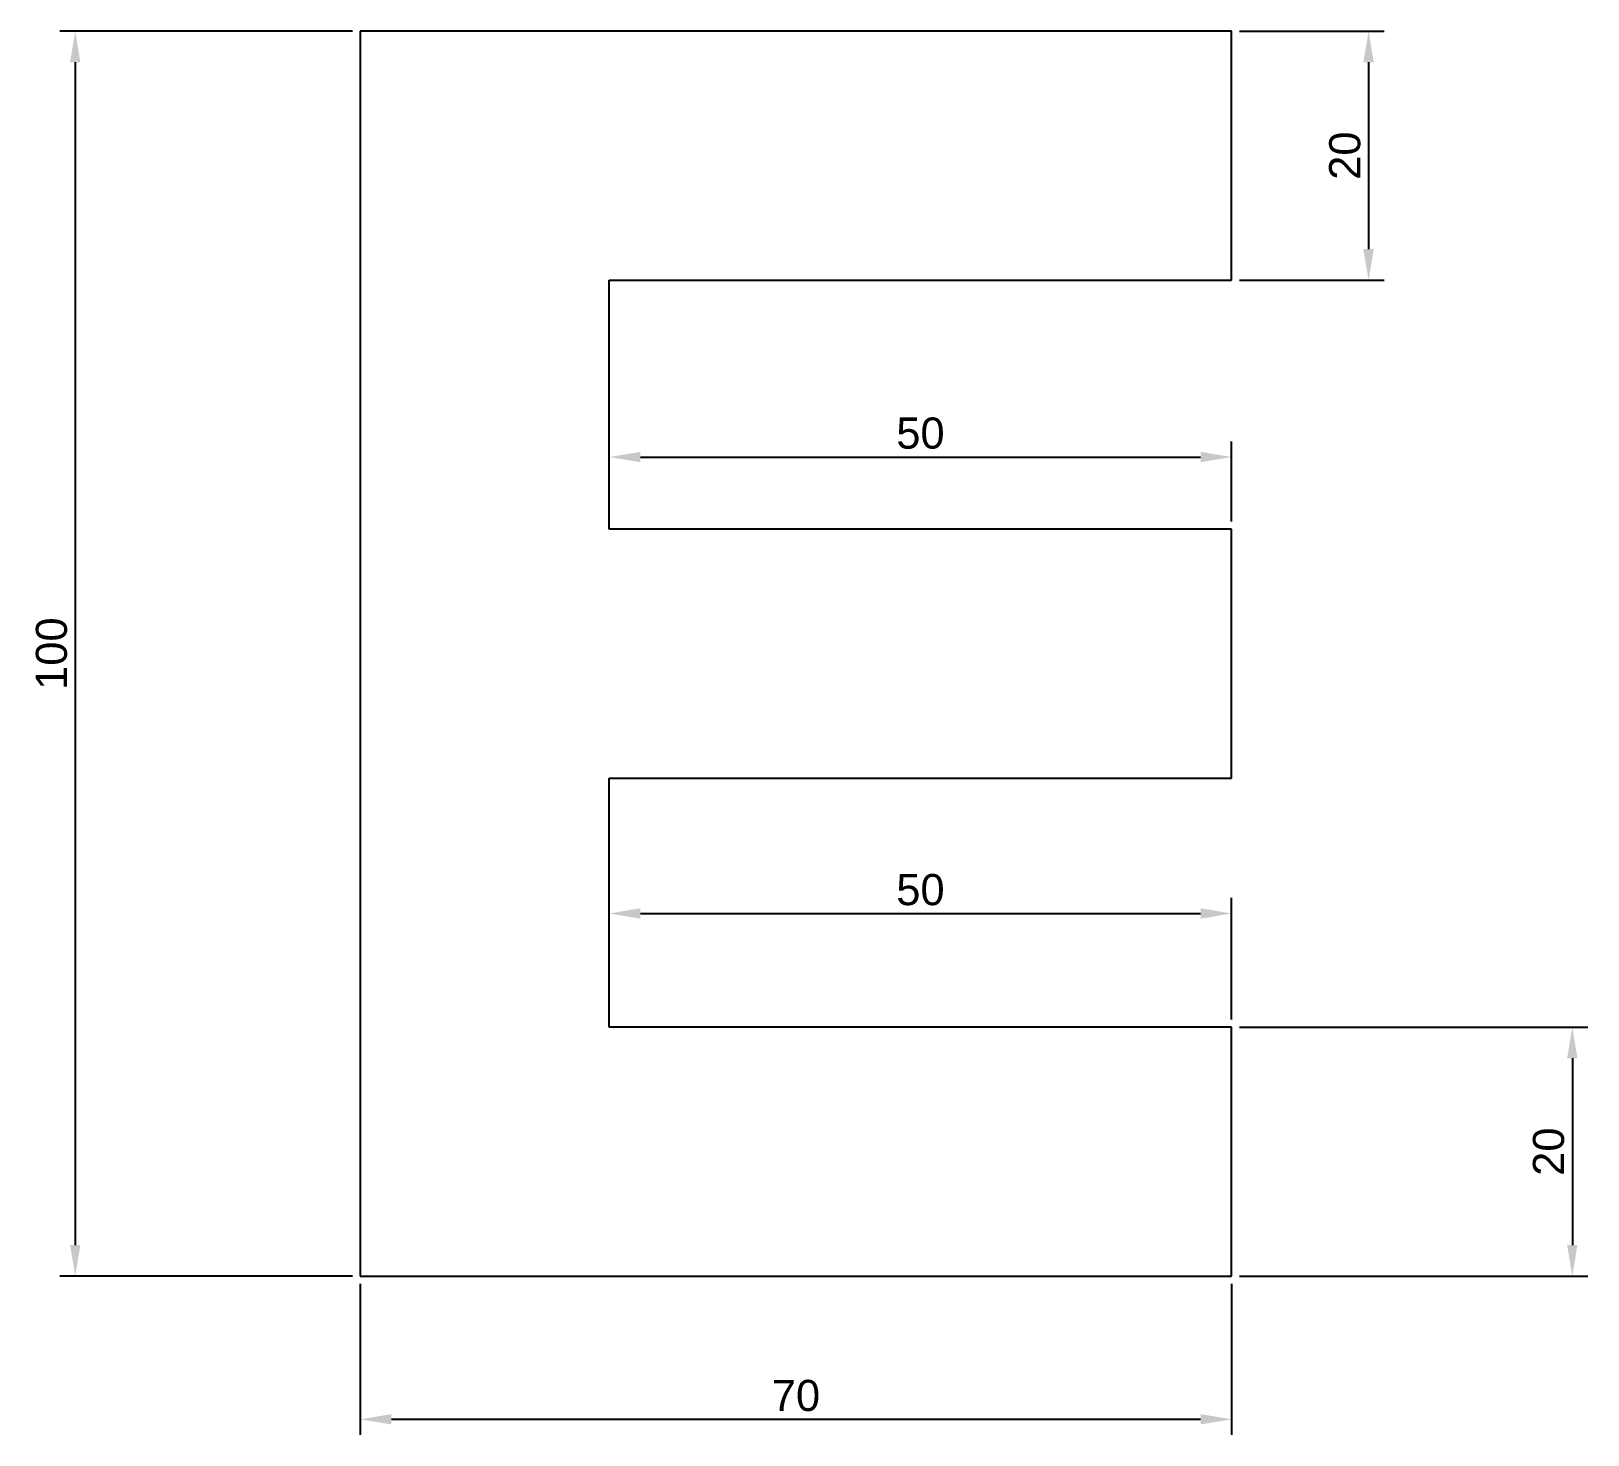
# Model space of a CAD drawing. Header units: millimetres. Extents: x -26 to 99, y -13 to 100.
import ezdxf

# ---------------------------------------------------------------- set-up
doc = ezdxf.new("R2010")
doc.units = ezdxf.units.MM
doc.styles.get("Standard").update_dxf_attribs({"font": 'arial.ttf'})
doc.dimstyles.new('ISO-25', dxfattribs={"dimtxt": 2.5, "dimasz": 2.5, "dimexe": 1.25, "dimexo": 0.625, "dimtad": 1, "dimtxsty": 'Standard', "dimcen": 2.5, "dimadec": 0, "dimazin": 0, "dimtfac": 1, "dimtmove": 0, "dimatfit": 3, "dimfxl": 1, "dimarcsym": 0})

# ---------------------------------------------------------------- blocks, each defined once
blk = doc.blocks.new('*D2')
at = {"color": 0, "lineweight": -2, "transparency": 16777216}
for p, q in [((70.63, 100), (82.25, 100)), ((81, 97.5), (81, 82.5)), ((70.63, 80), (82.25, 80))]:
    blk.add_line(p, q, dxfattribs=at)
at = {"color": 0, "transparency": 16777216}
for points in [[(80.58, 97.5), (81.42, 97.5), (81, 100)], [(80.58, 82.5), (81.42, 82.5), (81, 80)]]:
    blk.add_solid(points, dxfattribs=at)
at = {"layer": 'Defpoints', "color": 0, "transparency": 16777216}
for p in [(70, 100), (70, 80), (81, 80)]:
    blk.add_point(p, dxfattribs=at)
at = {"color": 0, "transparency": 16777216, "insert": (79.1, 90), "char_height": 2.5, "attachment_point": 5, "rotation": 90}
blk.add_mtext('20', dxfattribs=at)
blk = doc.blocks.new('*D3')
at = {"color": 0, "lineweight": -2, "transparency": 16777216}
for p, q in [((20, 60.62), (20, 67.04)), ((70, 60.62), (70, 67.04)), ((22.5, 65.79), (67.5, 65.79))]:
    blk.add_line(p, q, dxfattribs=at)
at = {"color": 0, "transparency": 16777216}
for points in [[(22.5, 66.21), (22.5, 65.38), (20, 65.79)], [(67.5, 66.21), (67.5, 65.38), (70, 65.79)]]:
    blk.add_solid(points, dxfattribs=at)
at = {"layer": 'Defpoints', "color": 0, "transparency": 16777216}
for p in [(70, 65.79), (20, 60), (70, 60)]:
    blk.add_point(p, dxfattribs=at)
at = {"color": 0, "transparency": 16777216, "insert": (45, 67.7), "char_height": 2.5, "attachment_point": 5}
blk.add_mtext('50', dxfattribs=at)
blk = doc.blocks.new('*D4')
at = {"color": 0, "lineweight": -2, "transparency": 16777216}
for p, q in [((-0.63, 100), (-24.15, 100)), ((-22.9, 97.5), (-22.9, 2.5)), ((-0.63, 0), (-24.15, 0))]:
    blk.add_line(p, q, dxfattribs=at)
at = {"color": 0, "transparency": 16777216}
for points in [[(-23.32, 97.5), (-22.49, 97.5), (-22.9, 100)], [(-23.32, 2.5), (-22.49, 2.5), (-22.9, 0)]]:
    blk.add_solid(points, dxfattribs=at)
at = {"layer": 'Defpoints', "color": 0, "transparency": 16777216}
for p in [(0, 100), (0, 0), (-22.9, 0)]:
    blk.add_point(p, dxfattribs=at)
at = {"color": 0, "transparency": 16777216, "insert": (-24.8, 50), "char_height": 2.5, "attachment_point": 5, "rotation": 90}
blk.add_mtext('100', dxfattribs=at)
blk = doc.blocks.new('*D5')
at = {"color": 0, "lineweight": -2, "transparency": 16777216}
for p, q in [((70.63, 20), (98.62, 20)), ((97.37, 17.5), (97.37, 2.5)), ((70.63, 0), (98.62, 0))]:
    blk.add_line(p, q, dxfattribs=at)
at = {"color": 0, "transparency": 16777216}
for points in [[(96.95, 17.5), (97.78, 17.5), (97.37, 20)], [(96.95, 2.5), (97.78, 2.5), (97.37, 0)]]:
    blk.add_solid(points, dxfattribs=at)
at = {"layer": 'Defpoints', "color": 0, "transparency": 16777216}
for p in [(70, 20), (70, 0), (97.37, 0)]:
    blk.add_point(p, dxfattribs=at)
at = {"color": 0, "transparency": 16777216, "insert": (95.47, 10), "char_height": 2.5, "attachment_point": 5, "rotation": 90}
blk.add_mtext('20', dxfattribs=at)
blk = doc.blocks.new('*D6')
at = {"color": 0, "lineweight": -2, "transparency": 16777216}
for p, q in [((20, 20.62), (20, 30.38)), ((70, 20.62), (70, 30.38)), ((22.5, 29.13), (67.5, 29.13))]:
    blk.add_line(p, q, dxfattribs=at)
at = {"color": 0, "transparency": 16777216}
for points in [[(22.5, 29.55), (22.5, 28.71), (20, 29.13)], [(67.5, 29.55), (67.5, 28.71), (70, 29.13)]]:
    blk.add_solid(points, dxfattribs=at)
at = {"layer": 'Defpoints', "color": 0, "transparency": 16777216}
for p in [(70, 29.13), (20, 20), (70, 20)]:
    blk.add_point(p, dxfattribs=at)
at = {"color": 0, "transparency": 16777216, "insert": (45, 31.03), "char_height": 2.5, "attachment_point": 5}
blk.add_mtext('50', dxfattribs=at)
blk = doc.blocks.new('*D7')
at = {"color": 0, "lineweight": -2, "transparency": 16777216}
for p, q in [((0, -0.62), (0, -12.75)), ((70, -0.62), (70, -12.75)), ((2.5, -11.5), (67.5, -11.5))]:
    blk.add_line(p, q, dxfattribs=at)
at = {"color": 0, "transparency": 16777216}
for points in [[(2.5, -11.08), (2.5, -11.91), (0, -11.5)], [(67.5, -11.08), (67.5, -11.91), (70, -11.5)]]:
    blk.add_solid(points, dxfattribs=at)
at = {"layer": 'Defpoints', "color": 0, "transparency": 16777216}
for p in [(0, 0), (70, 0), (70, -11.5)]:
    blk.add_point(p, dxfattribs=at)
at = {"color": 0, "transparency": 16777216, "insert": (35, -9.6), "char_height": 2.5, "attachment_point": 5}
blk.add_mtext('70', dxfattribs=at)

msp = doc.modelspace()

# ---------------------------------------------------------------- linework, layer by layer
for p, q in [((70, 100), (0, 100)), ((0, 100), (0, 0)), ((70, 80), (70, 100)), ((70, 100), (70, 100)), ((20, 60), (20, 80)), ((20, 80), (70, 80)), ((70, 60), (20, 60)), ((70, 40), (70, 60)), ((20, 20), (20, 40)), ((20, 40), (70, 40)), ((70, 20), (20, 20)), ((70, 0), (70, 20)), ((70, 20), (70, 20)), ((0, 0), (70, 0))]:
    msp.add_line(p, q)

# ---------------------------------------------------------------- dimensions: what is measured, and where the dimension line sits
for base, p1, p2, picture, middle in [((-22.903, 0), (0, 100), (0, 0), '*D4', (-24.804, 50)), ((81, 80), (70, 100), (70, 80), '*D2', (79.099, 90)), ((97.367, 0), (70, 20), (70, 0), '*D5', (95.466, 10))]:
    dim = msp.add_linear_dim(base=base, p1=p1, p2=p2, angle=90, dimstyle='ISO-25')
    dim.commit()
    dim.dimension.update_dxf_attribs({"geometry": picture, "text_midpoint": middle})
for base, p1, p2, picture, middle in [((70, 65.794), (20, 60), (70, 60), '*D3', (45, 67.695)), ((70, 29.13), (20, 20), (70, 20), '*D6', (45, 31.031)), ((70, -11.498), (0, 0), (70, 0), '*D7', (35, -9.596))]:
    dim = msp.add_linear_dim(base=base, p1=p1, p2=p2, dimstyle='ISO-25')
    dim.commit()
    dim.dimension.update_dxf_attribs({"geometry": picture, "text_midpoint": middle})

doc.saveas('drawing.dxf')
